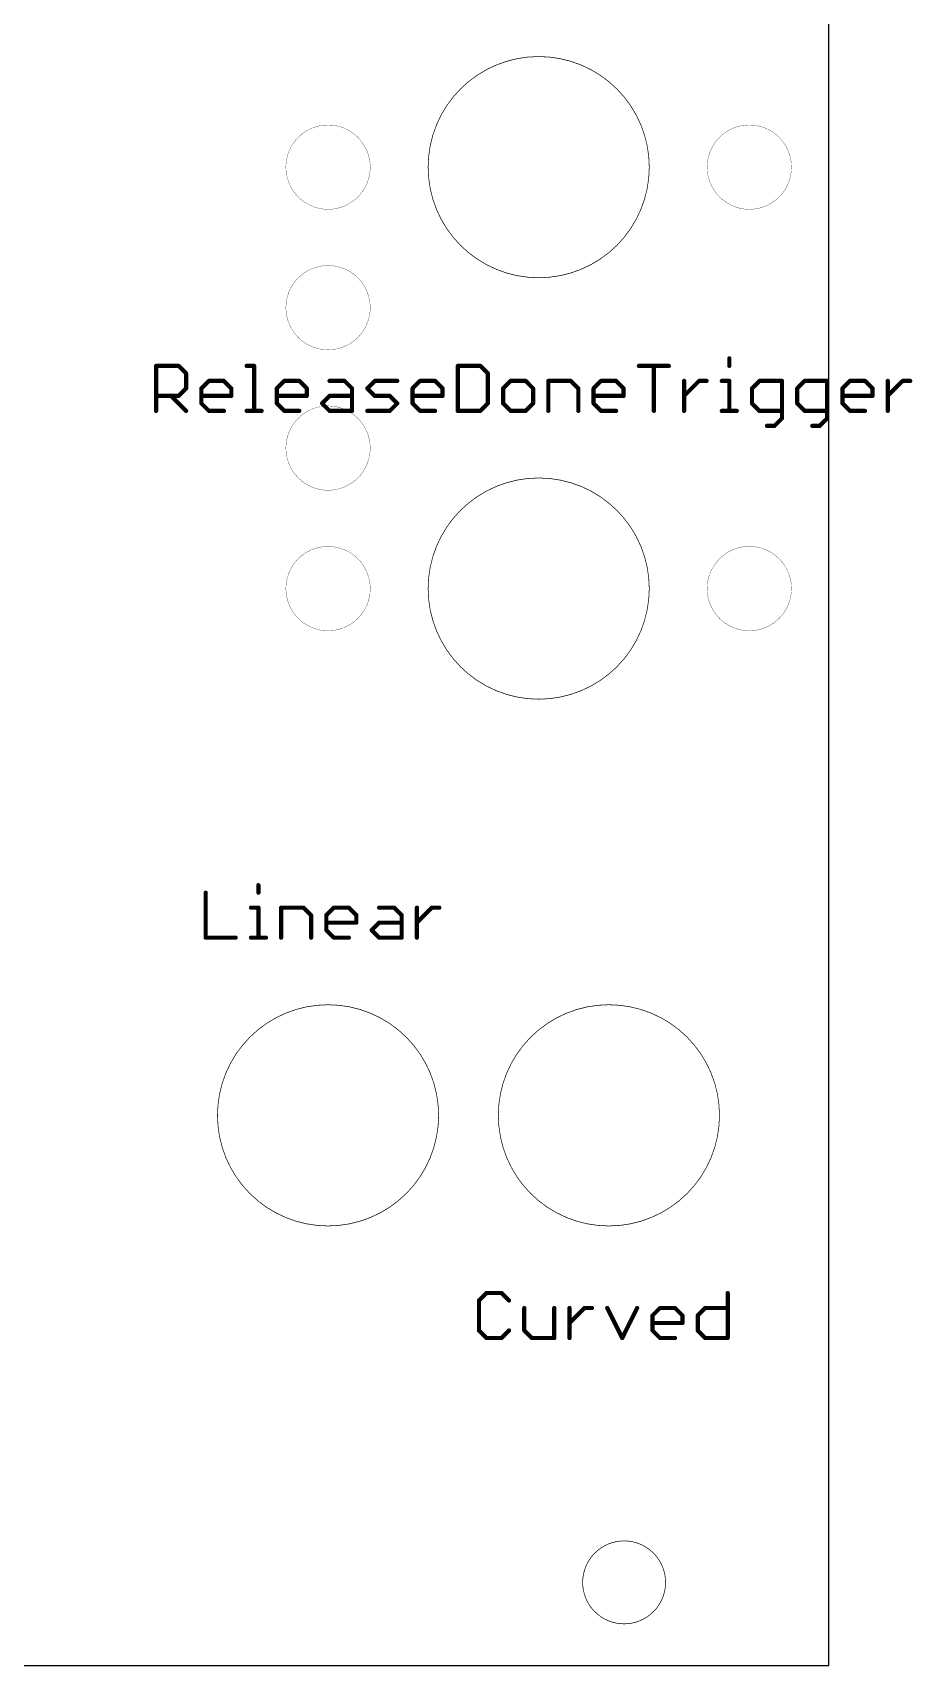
# Model space of a CAD drawing. Extents: x 1 to 64, y -11 to 118.
# Drawn here: x 32.5 to 64.3, y -11 to 48 of the extents above; entities that cross this region are included whole.
import ezdxf

# ---------------------------------------------------------------- set-up
doc = ezdxf.new("R2010")
doc.units = 0
doc.layers.add('255', color=2, linetype='CONTINUOUS')

msp = doc.modelspace()

# ---------------------------------------------------------------- linework, layer by layer
at = {"layer": '255'}
for p, q in [((61.29, -11), (61.29, 117.5)), ((0.67, -11), (61.29, -11))]:
    msp.add_line(p, q, dxfattribs=at)
for points, const_width in [([(50.8, 39.18, 1), (50.8, 47.18, 1), (50.8, 39.18)], 0.0254), ([(43.18, 41.655, 1), (43.18, 44.705, 1), (43.18, 41.655)], 0.01), ([(58.42, 41.655, 1), (58.42, 44.705, 1), (58.42, 41.655)], 0.01), ([(43.18, 36.575, 1), (43.18, 39.625, 1), (43.18, 36.575)], 0.01), ([(36.9984, 35.9932, 1), (36.9222, 35.9932)], 0.0762), ([(36.9603, 36.0313, 1), (36.9603, 35.9551)], 0.0762), ([(37.8008, 36.0201, 1), (37.7469, 35.9662)], 0.0762), ([(37.7738, 35.9551, 1), (37.7738, 36.0313)], 0.0762), ([(40.2347, 36.0313, 1), (40.2347, 35.9551)], 0.0762), ([(40.5439, 35.9932, 1), (40.4677, 35.9932)], 0.0762), ([(40.5058, 35.9551, 1), (40.5058, 36.0313)], 0.0762), ([(47.9128, 35.9932, 1), (47.8366, 35.9932)], 0.0762), ([(47.8747, 36.0313, 1), (47.8747, 35.9551)], 0.0762), ([(48.7152, 36.0201, 1), (48.6613, 35.9662)], 0.0762), ([(48.6882, 35.9551, 1), (48.6882, 36.0313)], 0.0762), ([(54.4233, 36.0313, 1), (54.4233, 35.9551)], 0.0762), ([(55.0038, 35.9932, 1), (54.9276, 35.9932)], 0.0762), ([(55.508, 35.9551, 1), (55.508, 36.0313)], 0.0762), ([(57.7341, 36.2644, 1), (57.6579, 36.2644)], 0.0762), ([(57.6579, 35.9932, 1), (57.7341, 35.9932)], 0.0762), ([(38.0831, 35.722, 1), (38.0069, 35.722)], 0.0762), ([(38.0181, 35.6951, 1), (38.0719, 35.749)], 0.0762), ([(38.8687, 35.489, 1), (38.8687, 35.4128)], 0.0762), ([(38.8956, 35.4239, 1), (38.8417, 35.4778)], 0.0762), ([(39.4379, 35.4778, 1), (39.3841, 35.4239)], 0.0762), ([(39.411, 35.4128, 1), (39.411, 35.489)], 0.0762), ([(41.5973, 35.489, 1), (41.5973, 35.4128)], 0.0762), ([(41.6242, 35.4239, 1), (41.5703, 35.4778)], 0.0762), ([(42.1665, 35.4778, 1), (42.1126, 35.4239)], 0.0762), ([(42.1396, 35.4128, 1), (42.1396, 35.489)], 0.0762), ([(43.2344, 35.489, 1), (43.2344, 35.4128)], 0.0762), ([(43.8037, 35.4778, 1), (43.7498, 35.4239)], 0.0762), ([(43.7767, 35.4128, 1), (43.7767, 35.489)], 0.0762), ([(44.8716, 35.489, 1), (44.8716, 35.4128)], 0.0762), ([(44.8985, 35.4239, 1), (44.8446, 35.4778)], 0.0762), ([(45.6851, 35.4128, 1), (45.6851, 35.489)], 0.0762), ([(46.5087, 35.489, 1), (46.5087, 35.4128)], 0.0762), ([(46.5357, 35.4239, 1), (46.4818, 35.4778)], 0.0762), ([(47.078, 35.4778, 1), (47.0241, 35.4239)], 0.0762), ([(47.0511, 35.4128, 1), (47.0511, 35.489)], 0.0762), ([(48.9975, 35.722, 1), (48.9213, 35.722)], 0.0762), ([(48.9324, 35.6951, 1), (48.9863, 35.749)], 0.0762), ([(49.783, 35.489, 1), (49.783, 35.4128)], 0.0762), ([(49.81, 35.4239, 1), (49.7561, 35.4778)], 0.0762), ([(50.3523, 35.4778, 1), (50.2984, 35.4239)], 0.0762), ([(50.3254, 35.4128, 1), (50.3254, 35.489)], 0.0762), ([(51.1871, 35.4509, 1), (51.1109, 35.4509)], 0.0762), ([(51.149, 35.489, 1), (51.149, 35.4128)], 0.0762), ([(51.9895, 35.4778, 1), (51.9356, 35.4239)], 0.0762), ([(51.9625, 35.4128, 1), (51.9625, 35.489)], 0.0762), ([(53.0574, 35.489, 1), (53.0574, 35.4128)], 0.0762), ([(53.0843, 35.4239, 1), (53.0304, 35.4778)], 0.0762), ([(53.6266, 35.4778, 1), (53.5727, 35.4239)], 0.0762), ([(53.5997, 35.4128, 1), (53.5997, 35.489)], 0.0762), ([(56.0986, 35.4509, 1), (56.0224, 35.4509)], 0.0762), ([(56.6028, 35.489, 1), (56.6028, 35.4128)], 0.0762), ([(56.6298, 35.4239, 1), (56.5759, 35.4778)], 0.0762), ([(56.874, 35.4128, 1), (56.874, 35.489)], 0.0762), ([(57.4248, 35.489, 1), (57.4248, 35.4128)], 0.0762), ([(57.7341, 35.4509, 1), (57.6579, 35.4509)], 0.0762), ([(57.696, 35.4128, 1), (57.696, 35.489)], 0.0762), ([(58.7874, 35.489, 1), (58.7874, 35.4128)], 0.0762), ([(58.8143, 35.4239, 1), (58.7605, 35.4778)], 0.0762), ([(59.639, 35.4509, 1), (59.5628, 35.4509)], 0.0762), ([(59.6009, 35.4128, 1), (59.6009, 35.489)], 0.0762), ([(60.4246, 35.489, 1), (60.4246, 35.4128)], 0.0762), ([(60.4515, 35.4239, 1), (60.3976, 35.4778)], 0.0762), ([(61.2762, 35.4509, 1), (61.2, 35.4509)], 0.0762), ([(61.2381, 35.4128, 1), (61.2381, 35.489)], 0.0762), ([(62.0617, 35.489, 1), (62.0617, 35.4128)], 0.0762), ([(62.0887, 35.4239, 1), (62.0348, 35.4778)], 0.0762), ([(62.631, 35.4778, 1), (62.5771, 35.4239)], 0.0762), ([(62.604, 35.4128, 1), (62.604, 35.489)], 0.0762), ([(63.4658, 35.4509, 1), (63.3896, 35.4509)], 0.0762), ([(63.97, 35.489, 1), (63.97, 35.4128)], 0.0762), ([(63.997, 35.4239, 1), (63.9431, 35.4778)], 0.0762), ([(64.2412, 35.4128, 1), (64.2412, 35.489)], 0.0762), ([(36.9603, 34.9466, 1), (36.9603, 34.8704)], 0.0762), ([(37.5296, 34.9355, 1), (37.4757, 34.8816)], 0.0762), ([(37.7469, 34.9355, 1), (37.8008, 34.8816)], 0.0762), ([(37.7738, 34.8704, 1), (37.7738, 34.9466)], 0.0762), ([(38.0069, 35.1797, 1), (38.0831, 35.1797)], 0.0762), ([(38.0719, 35.1528, 1), (38.0181, 35.2066)], 0.0762), ([(38.6356, 35.1797, 1), (38.5594, 35.1797)], 0.0762), ([(38.5975, 34.9466, 1), (38.5975, 34.8704)], 0.0762), ([(38.5706, 35.2066, 1), (38.6244, 35.1528)], 0.0762), ([(39.7203, 35.1797, 1), (39.6441, 35.1797)], 0.0762), ([(39.6441, 34.9085, 1), (39.7203, 34.9085)], 0.0762), ([(39.6552, 35.1528, 1), (39.7091, 35.2066)], 0.0762), ([(39.6822, 34.8704, 1), (39.6822, 34.9466)], 0.0762), ([(41.3642, 35.1797, 1), (41.288, 35.1797)], 0.0762), ([(41.3261, 34.9466, 1), (41.3261, 34.8704)], 0.0762), ([(41.2992, 35.2066, 1), (41.353, 35.1528)], 0.0762), ([(42.4489, 35.1797, 1), (42.3727, 35.1797)], 0.0762), ([(42.3727, 34.9085, 1), (42.4489, 34.9085)], 0.0762), ([(42.3838, 35.1528, 1), (42.4377, 35.2066)], 0.0762), ([(42.4108, 34.8704, 1), (42.4108, 34.9466)], 0.0762), ([(43.2344, 34.9466, 1), (43.2344, 34.8704)], 0.0762), ([(43.2614, 34.8816, 1), (43.2075, 34.9355)], 0.0762), ([(44.086, 35.1797, 1), (44.0098, 35.1797)], 0.0762), ([(44.021, 35.1528, 1), (44.0749, 35.2066)], 0.0762), ([(44.0479, 34.8704, 1), (44.0479, 34.9466)], 0.0762), ([(44.6274, 35.2066, 1), (44.5735, 35.1528)], 0.0762), ([(44.5735, 35.2066, 1), (44.6274, 35.1528)], 0.0762), ([(44.8716, 34.9466, 1), (44.8716, 34.8704)], 0.0762), ([(44.8446, 34.8816, 1), (44.8985, 34.9355)], 0.0762), ([(45.4408, 34.9355, 1), (45.387, 34.8816)], 0.0762), ([(45.4139, 34.8704, 1), (45.4139, 34.9466)], 0.0762), ([(46.2757, 35.1797, 1), (46.1995, 35.1797)], 0.0762), ([(46.2106, 35.2066, 1), (46.2645, 35.1528)], 0.0762), ([(46.2376, 34.9466, 1), (46.2376, 34.8704)], 0.0762), ([(47.3603, 35.1797, 1), (47.2841, 35.1797)], 0.0762), ([(47.2841, 34.9085, 1), (47.3603, 34.9085)], 0.0762), ([(47.2953, 35.1528, 1), (47.3492, 35.2066)], 0.0762), ([(47.3222, 34.8704, 1), (47.3222, 34.9466)], 0.0762), ([(49.55, 35.1797, 1), (49.4738, 35.1797)], 0.0762), ([(49.4849, 35.2066, 1), (49.5388, 35.1528)], 0.0762), ([(50.6346, 35.1797, 1), (50.5584, 35.1797)], 0.0762), ([(50.5696, 35.1528, 1), (50.6235, 35.2066)], 0.0762), ([(52.2718, 35.1797, 1), (52.1956, 35.1797)], 0.0762), ([(52.2068, 35.1528, 1), (52.2606, 35.2066)], 0.0762), ([(52.8243, 35.1797, 1), (52.7481, 35.1797)], 0.0762), ([(52.7592, 35.2066, 1), (52.8131, 35.1528)], 0.0762), ([(52.7862, 34.9466, 1), (52.7862, 34.8704)], 0.0762), ([(53.909, 35.1797, 1), (53.8328, 35.1797)], 0.0762), ([(53.8328, 34.9085, 1), (53.909, 34.9085)], 0.0762), ([(53.8439, 35.1528, 1), (53.8978, 35.2066)], 0.0762), ([(53.8709, 34.8704, 1), (53.8709, 34.9466)], 0.0762), ([(56.0336, 34.9355, 1), (56.0874, 34.8816)], 0.0762), ([(58.5543, 35.1797, 1), (58.4781, 35.1797)], 0.0762), ([(58.4893, 35.2066, 1), (58.5432, 35.1528)], 0.0762), ([(60.1915, 35.1797, 1), (60.1153, 35.1797)], 0.0762), ([(60.1265, 35.2066, 1), (60.1803, 35.1528)], 0.0762), ([(61.8287, 35.1797, 1), (61.7525, 35.1797)], 0.0762), ([(61.7636, 35.2066, 1), (61.8175, 35.1528)], 0.0762), ([(61.7906, 34.9466, 1), (61.7906, 34.8704)], 0.0762), ([(62.9133, 35.1797, 1), (62.8371, 35.1797)], 0.0762), ([(62.8371, 34.9085, 1), (62.9133, 34.9085)], 0.0762), ([(62.8483, 35.1528, 1), (62.9022, 35.2066)], 0.0762), ([(62.8752, 34.8704, 1), (62.8752, 34.9466)], 0.0762), ([(63.4008, 34.9355, 1), (63.4546, 34.8816)], 0.0762), ([(36.9222, 34.3662, 1), (36.9984, 34.3662)], 0.0762), ([(38.0181, 34.3393, 1), (38.0719, 34.3931)], 0.0762), ([(38.6244, 34.6643, 1), (38.5706, 34.6104)], 0.0762), ([(38.5594, 34.6374, 1), (38.6356, 34.6374)], 0.0762), ([(38.8687, 34.4043, 1), (38.8687, 34.3281)], 0.0762), ([(38.8417, 34.3393, 1), (38.8956, 34.3931)], 0.0762), ([(39.411, 34.3281, 1), (39.411, 34.4043)], 0.0762), ([(40.2347, 34.4043, 1), (40.2347, 34.3281)], 0.0762), ([(40.4677, 34.3662, 1), (40.5439, 34.3662)], 0.0762), ([(40.777, 34.3281, 1), (40.777, 34.4043)], 0.0762), ([(41.353, 34.6643, 1), (41.2992, 34.6104)], 0.0762), ([(41.288, 34.6374, 1), (41.3642, 34.6374)], 0.0762), ([(41.5973, 34.4043, 1), (41.5973, 34.3281)], 0.0762), ([(41.5703, 34.3393, 1), (41.6242, 34.3931)], 0.0762), ([(43.18, 31.495, 1), (43.18, 34.545, 1), (43.18, 31.495)], 0.01), ([(42.1396, 34.3281, 1), (42.1396, 34.4043)], 0.0762), ([(42.9902, 34.6643, 1), (42.9363, 34.6104)], 0.0762), ([(42.9363, 34.6643, 1), (42.9902, 34.6104)], 0.0762), ([(43.2344, 34.4043, 1), (43.2344, 34.3281)], 0.0762), ([(43.2075, 34.3393, 1), (43.2614, 34.3931)], 0.0762), ([(44.0098, 34.3662, 1), (44.086, 34.3662)], 0.0762), ([(44.0479, 34.3281, 1), (44.0479, 34.4043)], 0.0762), ([(44.6004, 34.4043, 1), (44.6004, 34.3281)], 0.0762), ([(45.387, 34.3931, 1), (45.4408, 34.3393)], 0.0762), ([(45.4139, 34.3281, 1), (45.4139, 34.4043)], 0.0762), ([(45.712, 34.6104, 1), (45.6581, 34.6643)], 0.0762), ([(45.6581, 34.6104, 1), (45.712, 34.6643)], 0.0762), ([(46.2645, 34.6643, 1), (46.2106, 34.6104)], 0.0762), ([(46.1995, 34.6374, 1), (46.2757, 34.6374)], 0.0762), ([(46.5087, 34.4043, 1), (46.5087, 34.3281)], 0.0762), ([(46.4818, 34.3393, 1), (46.5357, 34.3931)], 0.0762), ([(47.0511, 34.3281, 1), (47.0511, 34.4043)], 0.0762), ([(47.8747, 34.4043, 1), (47.8747, 34.3281)], 0.0762), ([(47.8366, 34.3662, 1), (47.9128, 34.3662)], 0.0762), ([(48.6613, 34.3931, 1), (48.7152, 34.3393)], 0.0762), ([(48.6882, 34.3281, 1), (48.6882, 34.4043)], 0.0762), ([(48.9213, 34.6374, 1), (48.9975, 34.6374)], 0.0762), ([(48.9863, 34.6104, 1), (48.9324, 34.6643)], 0.0762), ([(49.5388, 34.6643, 1), (49.4849, 34.6104)], 0.0762), ([(49.4738, 34.6374, 1), (49.55, 34.6374)], 0.0762), ([(49.783, 34.4043, 1), (49.783, 34.3281)], 0.0762), ([(49.7561, 34.3393, 1), (49.81, 34.3931)], 0.0762), ([(50.2984, 34.3931, 1), (50.3523, 34.3393)], 0.0762), ([(50.3254, 34.3281, 1), (50.3254, 34.4043)], 0.0762), ([(50.5584, 34.6374, 1), (50.6346, 34.6374)], 0.0762), ([(50.6235, 34.6104, 1), (50.5696, 34.6643)], 0.0762), ([(51.1109, 34.3662, 1), (51.1871, 34.3662)], 0.0762), ([(52.1956, 34.3662, 1), (52.2718, 34.3662)], 0.0762), ([(52.8131, 34.6643, 1), (52.7592, 34.6104)], 0.0762), ([(52.7481, 34.6374, 1), (52.8243, 34.6374)], 0.0762), ([(53.0574, 34.4043, 1), (53.0574, 34.3281)], 0.0762), ([(53.0304, 34.3393, 1), (53.0843, 34.3931)], 0.0762), ([(53.5997, 34.3281, 1), (53.5997, 34.4043)], 0.0762), ([(54.9276, 34.3662, 1), (55.0038, 34.3662)], 0.0762), ([(56.0224, 34.3662, 1), (56.0986, 34.3662)], 0.0762), ([(57.4248, 34.4043, 1), (57.4248, 34.3281)], 0.0762), ([(57.6579, 34.3662, 1), (57.7341, 34.3662)], 0.0762), ([(57.9671, 34.3281, 1), (57.9671, 34.4043)], 0.0762), ([(58.5432, 34.6643, 1), (58.4893, 34.6104)], 0.0762), ([(58.4781, 34.6374, 1), (58.5543, 34.6374)], 0.0762), ([(58.7874, 34.4043, 1), (58.7874, 34.3281)], 0.0762), ([(58.7605, 34.3393, 1), (58.8143, 34.3931)], 0.0762), ([(59.6009, 34.3281, 1), (59.6009, 34.4043)], 0.0762), ([(60.1803, 34.6643, 1), (60.1265, 34.6104)], 0.0762), ([(60.1153, 34.6374, 1), (60.1915, 34.6374)], 0.0762), ([(60.4246, 34.4043, 1), (60.4246, 34.3281)], 0.0762), ([(60.3976, 34.3393, 1), (60.4515, 34.3931)], 0.0762), ([(61.2381, 34.3281, 1), (61.2381, 34.4043)], 0.0762), ([(61.8175, 34.6643, 1), (61.7636, 34.6104)], 0.0762), ([(61.7525, 34.6374, 1), (61.8287, 34.6374)], 0.0762), ([(62.0617, 34.4043, 1), (62.0617, 34.3281)], 0.0762), ([(62.0348, 34.3393, 1), (62.0887, 34.3931)], 0.0762), ([(62.604, 34.3281, 1), (62.604, 34.4043)], 0.0762), ([(63.3896, 34.3662, 1), (63.4658, 34.3662)], 0.0762), ([(59.0586, 33.862, 1), (59.0586, 33.7858)], 0.0762), ([(59.3028, 33.8508, 1), (59.3567, 33.7969)], 0.0762), ([(59.3297, 33.7858, 1), (59.3297, 33.862)], 0.0762), ([(59.5628, 34.095, 1), (59.639, 34.095)], 0.0762), ([(59.6278, 34.0681, 1), (59.574, 34.122)], 0.0762), ([(60.6957, 33.862, 1), (60.6957, 33.7858)], 0.0762), ([(60.9399, 33.8508, 1), (60.9938, 33.7969)], 0.0762), ([(60.9669, 33.7858, 1), (60.9669, 33.862)], 0.0762), ([(61.2, 34.095, 1), (61.2762, 34.095)], 0.0762), ([(61.265, 34.0681, 1), (61.2111, 34.122)], 0.0762), ([(50.8, 23.94, 1), (50.8, 31.94, 1), (50.8, 23.94)], 0.0254), ([(43.18, 26.415, 1), (43.18, 29.465, 1), (43.18, 26.415)], 0.01), ([(58.42, 26.415, 1), (58.42, 29.465, 1), (58.42, 26.415)], 0.01), ([(40.7004, 17.2144, 1), (40.6242, 17.2144)], 0.0762), ([(38.7921, 16.9432, 1), (38.7159, 16.9432)], 0.0762), ([(40.6242, 16.9432, 1), (40.7004, 16.9432)], 0.0762), ([(40.3912, 16.439, 1), (40.3912, 16.3628)], 0.0762), ([(40.7004, 16.4009, 1), (40.6242, 16.4009)], 0.0762), ([(40.6623, 16.3628, 1), (40.6623, 16.439)], 0.0762), ([(41.5207, 16.4009, 1), (41.4445, 16.4009)], 0.0762), ([(41.4826, 16.439, 1), (41.4826, 16.3628)], 0.0762), ([(42.323, 16.4278, 1), (42.2692, 16.3739)], 0.0762), ([(42.2961, 16.3628, 1), (42.2961, 16.439)], 0.0762), ([(42.6054, 16.1297, 1), (42.5292, 16.1297)], 0.0762), ([(42.5403, 16.1028, 1), (42.5942, 16.1566)], 0.0762), ([(43.1579, 16.1297, 1), (43.0817, 16.1297)], 0.0762), ([(43.0928, 16.1566, 1), (43.1467, 16.1028)], 0.0762), ([(43.3909, 16.439, 1), (43.3909, 16.3628)], 0.0762), ([(43.4179, 16.3739, 1), (43.364, 16.4278)], 0.0762), ([(43.9602, 16.4278, 1), (43.9063, 16.3739)], 0.0762), ([(43.9333, 16.3628, 1), (43.9333, 16.439)], 0.0762), ([(44.2425, 16.1297, 1), (44.1663, 16.1297)], 0.0762), ([(44.1775, 16.1028, 1), (44.2314, 16.1566)], 0.0762), ([(45.0281, 16.439, 1), (45.0281, 16.3628)], 0.0762), ([(45.5974, 16.4278, 1), (45.5435, 16.3739)], 0.0762), ([(45.5704, 16.3628, 1), (45.5704, 16.439)], 0.0762), ([(45.8797, 16.1297, 1), (45.8035, 16.1297)], 0.0762), ([(45.8146, 16.1028, 1), (45.8685, 16.1566)], 0.0762), ([(46.4322, 16.4009, 1), (46.356, 16.4009)], 0.0762), ([(46.9364, 16.439, 1), (46.9364, 16.3628)], 0.0762), ([(46.9633, 16.3739, 1), (46.9095, 16.4278)], 0.0762), ([(47.2076, 16.3628, 1), (47.2076, 16.439)], 0.0762), ([(38.754, 15.3543, 1), (38.754, 15.2781)], 0.0762), ([(38.7159, 15.3162, 1), (38.7921, 15.3162)], 0.0762), ([(39.8387, 15.2781, 1), (39.8387, 15.3543)], 0.0762), ([(40.3912, 15.3543, 1), (40.3912, 15.2781)], 0.0762), ([(40.6242, 15.3162, 1), (40.7004, 15.3162)], 0.0762), ([(40.9335, 15.2781, 1), (40.9335, 15.3543)], 0.0762), ([(41.4445, 15.3162, 1), (41.5207, 15.3162)], 0.0762), ([(42.5292, 15.3162, 1), (42.6054, 15.3162)], 0.0762), ([(43.1467, 15.6143, 1), (43.0928, 15.5604)], 0.0762), ([(43.1198, 15.8966, 1), (43.1198, 15.8204)], 0.0762), ([(43.0817, 15.5874, 1), (43.1579, 15.5874)], 0.0762), ([(43.3909, 15.3543, 1), (43.3909, 15.2781)], 0.0762), ([(43.364, 15.2893, 1), (43.4179, 15.3431)], 0.0762), ([(43.9333, 15.2781, 1), (43.9333, 15.3543)], 0.0762), ([(44.1663, 15.8585, 1), (44.2425, 15.8585)], 0.0762), ([(44.2044, 15.8204, 1), (44.2044, 15.8966)], 0.0762), ([(44.7839, 15.6143, 1), (44.73, 15.5604)], 0.0762), ([(44.73, 15.6143, 1), (44.7839, 15.5604)], 0.0762), ([(45.0281, 15.8966, 1), (45.0281, 15.8204)], 0.0762), ([(45.0281, 15.3543, 1), (45.0281, 15.2781)], 0.0762), ([(45.055, 15.8316, 1), (45.0011, 15.8855)], 0.0762), ([(45.0011, 15.2893, 1), (45.055, 15.3431)], 0.0762), ([(45.8035, 15.3162, 1), (45.8797, 15.3162)], 0.0762), ([(45.8416, 15.8204, 1), (45.8416, 15.8966)], 0.0762), ([(45.8416, 15.2781, 1), (45.8416, 15.3543)], 0.0762), ([(46.3671, 15.8855, 1), (46.421, 15.8316)], 0.0762), ([(46.356, 15.3162, 1), (46.4322, 15.3162)], 0.0762), ([(43.18, 4.89, 1), (43.18, 12.89, 1), (43.18, 4.89)], 0.0254), ([(53.34, 4.89, 1), (53.34, 12.89, 1), (53.34, 4.89)], 0.0254), ([(48.9123, 2.5033, 1), (48.9123, 2.4271)], 0.0762), ([(48.9393, 2.4382, 1), (48.8854, 2.4921)], 0.0762), ([(49.4816, 2.4921, 1), (49.4277, 2.4382)], 0.0762), ([(49.4546, 2.4271, 1), (49.4546, 2.5033)], 0.0762), ([(57.6768, 2.4652, 1), (57.6006, 2.4652)], 0.0762), ([(48.6142, 2.221, 1), (48.6681, 2.1671)], 0.0762), ([(48.6793, 2.194, 1), (48.6031, 2.194)], 0.0762), ([(49.6989, 2.1671, 1), (49.7528, 2.221)], 0.0762), ([(50.3164, 1.9229, 1), (50.2402, 1.9229)], 0.0762), ([(51.4011, 1.9229, 1), (51.3249, 1.9229)], 0.0762), ([(51.9536, 1.9229, 1), (51.8774, 1.9229)], 0.0762), ([(52.4578, 1.961, 1), (52.4578, 1.8848)], 0.0762), ([(52.4847, 1.8959, 1), (52.4309, 1.9498)], 0.0762), ([(52.729, 1.8848, 1), (52.729, 1.961)], 0.0762), ([(53.3138, 1.9399, 1), (53.2457, 1.9058)], 0.0762), ([(54.3985, 1.9058, 1), (54.3303, 1.9399)], 0.0762), ([(55.1881, 1.961, 1), (55.1881, 1.8848)], 0.0762), ([(55.215, 1.8959, 1), (55.1611, 1.9498)], 0.0762), ([(55.7574, 1.9498, 1), (55.7035, 1.8959)], 0.0762), ([(55.7304, 1.8848, 1), (55.7304, 1.961)], 0.0762), ([(56.8252, 1.961, 1), (56.8252, 1.8848)], 0.0762), ([(56.8522, 1.8959, 1), (56.7983, 1.9498)], 0.0762), ([(57.6387, 1.8848, 1), (57.6387, 1.961)], 0.0762), ([(48.6681, 1.1363, 1), (48.6142, 1.0824)], 0.0762), ([(49.7528, 1.0824, 1), (49.6989, 1.1363)], 0.0762), ([(50.3053, 1.1363, 1), (50.2514, 1.0824)], 0.0762), ([(51.8885, 1.4075, 1), (51.9424, 1.3536)], 0.0762), ([(54.955, 1.6517, 1), (54.8788, 1.6517)], 0.0762), ([(54.9169, 1.4186, 1), (54.9169, 1.3424)], 0.0762), ([(54.9439, 1.1363, 1), (54.89, 1.0824)], 0.0762), ([(54.89, 1.6786, 1), (54.9439, 1.6248)], 0.0762), ([(56.0397, 1.6517, 1), (55.9635, 1.6517)], 0.0762), ([(55.9635, 1.3805, 1), (56.0397, 1.3805)], 0.0762), ([(55.9746, 1.6248, 1), (56.0285, 1.6786)], 0.0762), ([(56.0016, 1.3424, 1), (56.0016, 1.4186)], 0.0762), ([(56.581, 1.1363, 1), (56.5271, 1.0824)], 0.0762), ([(56.5922, 1.6517, 1), (56.516, 1.6517)], 0.0762), ([(56.5271, 1.6786, 1), (56.581, 1.6248)], 0.0762), ([(48.6031, 1.1094, 1), (48.6793, 1.1094)], 0.0762), ([(48.9123, 0.8763, 1), (48.9123, 0.8001)], 0.0762), ([(48.8854, 0.8113, 1), (48.9393, 0.8651)], 0.0762), ([(49.4277, 0.8651, 1), (49.4816, 0.8113)], 0.0762), ([(49.4546, 0.8001, 1), (49.4546, 0.8763)], 0.0762), ([(50.2402, 1.1094, 1), (50.3164, 1.1094)], 0.0762), ([(50.5495, 0.8763, 1), (50.5495, 0.8001)], 0.0762), ([(50.5225, 0.8113, 1), (50.5764, 0.8651)], 0.0762), ([(51.3249, 0.8382, 1), (51.4011, 0.8382)], 0.0762), ([(51.363, 0.8001, 1), (51.363, 0.8763)], 0.0762), ([(51.8774, 0.8382, 1), (51.9536, 0.8382)], 0.0762), ([(53.788, 0.8552, 1), (53.8562, 0.8212)], 0.0762), ([(53.788, 0.8212, 1), (53.8562, 0.8552)], 0.0762), ([(54.8788, 1.1094, 1), (54.955, 1.1094)], 0.0762), ([(55.1881, 0.8763, 1), (55.1881, 0.8001)], 0.0762), ([(55.1611, 0.8113, 1), (55.215, 0.8651)], 0.0762), ([(55.7304, 0.8001, 1), (55.7304, 0.8763)], 0.0762), ([(56.516, 1.1094, 1), (56.5922, 1.1094)], 0.0762), ([(56.8252, 0.8763, 1), (56.8252, 0.8001)], 0.0762), ([(56.7983, 0.8113, 1), (56.8522, 0.8651)], 0.0762), ([(57.6006, 0.8382, 1), (57.6768, 0.8382)], 0.0762), ([(57.6387, 0.8001, 1), (57.6387, 0.8763)], 0.0762), ([(53.89, -9.5, 1), (53.89, -6.5, 1), (53.89, -9.5)], 0.0254)]:
    msp.add_lwpolyline(points, format="xyb", dxfattribs=dict(at, const_width=const_width))
at = {"layer": '255', "const_width": 0.1524}
for points in [[(36.9603, 34.3662), (36.9603, 35.9932)], [(36.9603, 35.9932), (37.7738, 35.9932)], [(37.7738, 35.9932), (38.045, 35.722)], [(40.2347, 35.9932), (40.5058, 35.9932)], [(40.5058, 35.9932), (40.5058, 34.3662)], [(47.8747, 35.9932), (47.8747, 34.3662)], [(48.6882, 35.9932), (47.8747, 35.9932)], [(48.9594, 35.722), (48.6882, 35.9932)], [(54.4233, 35.9932), (55.508, 35.9932)], [(54.9657, 34.3662), (54.9657, 35.9932)], [(57.696, 36.2644), (57.696, 35.9932)], [(38.045, 35.722), (38.045, 35.1797)], [(38.5975, 35.1797), (38.8687, 35.4509)], [(38.8687, 35.4509), (39.411, 35.4509)], [(39.411, 35.4509), (39.6822, 35.1797)], [(41.3261, 35.1797), (41.5973, 35.4509)], [(41.5973, 35.4509), (42.1396, 35.4509)], [(42.1396, 35.4509), (42.4108, 35.1797)], [(43.2344, 35.4509), (43.7767, 35.4509)], [(43.7767, 35.4509), (44.0479, 35.1797)], [(44.6004, 35.1797), (44.8716, 35.4509)], [(44.8716, 35.4509), (45.6851, 35.4509)], [(46.2376, 35.1797), (46.5087, 35.4509)], [(46.5087, 35.4509), (47.0511, 35.4509)], [(47.0511, 35.4509), (47.3222, 35.1797)], [(48.9594, 34.6374), (48.9594, 35.722)], [(49.783, 35.4509), (49.5119, 35.1797)], [(50.3254, 35.4509), (49.783, 35.4509)], [(50.5965, 35.1797), (50.3254, 35.4509)], [(51.149, 34.3662), (51.149, 35.4509)], [(51.149, 35.4509), (51.9625, 35.4509)], [(51.9625, 35.4509), (52.2337, 35.1797)], [(52.7862, 35.1797), (53.0574, 35.4509)], [(53.0574, 35.4509), (53.5997, 35.4509)], [(53.5997, 35.4509), (53.8709, 35.1797)], [(56.0605, 34.3662), (56.0605, 35.4509)], [(56.0605, 34.9085), (56.6028, 35.4509)], [(56.6028, 35.4509), (56.874, 35.4509)], [(57.4248, 35.4509), (57.696, 35.4509)], [(57.696, 35.4509), (57.696, 34.3662)], [(58.7874, 35.4509), (58.5162, 35.1797)], [(59.6009, 35.4509), (58.7874, 35.4509)], [(59.6009, 34.095), (59.6009, 35.4509)], [(60.4246, 35.4509), (60.1534, 35.1797)], [(61.2381, 35.4509), (60.4246, 35.4509)], [(61.2381, 34.095), (61.2381, 35.4509)], [(61.7906, 35.1797), (62.0617, 35.4509)], [(62.0617, 35.4509), (62.604, 35.4509)], [(62.604, 35.4509), (62.8752, 35.1797)], [(63.4277, 34.3662), (63.4277, 35.4509)], [(63.4277, 34.9085), (63.97, 35.4509)], [(63.97, 35.4509), (64.2412, 35.4509)], [(37.7738, 34.9085), (36.9603, 34.9085)], [(37.5027, 34.9085), (38.045, 34.3662)], [(38.045, 35.1797), (37.7738, 34.9085)], [(38.5975, 34.6374), (38.5975, 35.1797)], [(39.6822, 34.9085), (38.5975, 34.9085)], [(39.6822, 35.1797), (39.6822, 34.9085)], [(41.3261, 34.6374), (41.3261, 35.1797)], [(42.4108, 34.9085), (41.3261, 34.9085)], [(42.4108, 35.1797), (42.4108, 34.9085)], [(42.9633, 34.6374), (43.2344, 34.9085)], [(43.2344, 34.9085), (44.0479, 34.9085)], [(44.0479, 35.1797), (44.0479, 34.3662)], [(44.8716, 34.9085), (44.6004, 35.1797)], [(45.4139, 34.9085), (44.8716, 34.9085)], [(45.6851, 34.6374), (45.4139, 34.9085)], [(46.2376, 34.6374), (46.2376, 35.1797)], [(47.3222, 34.9085), (46.2376, 34.9085)], [(47.3222, 35.1797), (47.3222, 34.9085)], [(49.5119, 35.1797), (49.5119, 34.6374)], [(50.5965, 34.6374), (50.5965, 35.1797)], [(52.2337, 35.1797), (52.2337, 34.3662)], [(52.7862, 34.6374), (52.7862, 35.1797)], [(53.8709, 34.9085), (52.7862, 34.9085)], [(53.8709, 35.1797), (53.8709, 34.9085)], [(58.5162, 35.1797), (58.5162, 34.6374)], [(60.1534, 35.1797), (60.1534, 34.6374)], [(61.7906, 34.6374), (61.7906, 35.1797)], [(62.8752, 34.9085), (61.7906, 34.9085)], [(62.8752, 35.1797), (62.8752, 34.9085)], [(38.8687, 34.3662), (38.5975, 34.6374)], [(39.411, 34.3662), (38.8687, 34.3662)], [(40.2347, 34.3662), (40.777, 34.3662)], [(41.5973, 34.3662), (41.3261, 34.6374)], [(42.1396, 34.3662), (41.5973, 34.3662)], [(43.2344, 34.3662), (42.9633, 34.6374)], [(44.0479, 34.3662), (43.2344, 34.3662)], [(44.6004, 34.3662), (45.4139, 34.3662)], [(45.4139, 34.3662), (45.6851, 34.6374)], [(46.5087, 34.3662), (46.2376, 34.6374)], [(47.0511, 34.3662), (46.5087, 34.3662)], [(47.8747, 34.3662), (48.6882, 34.3662)], [(48.6882, 34.3662), (48.9594, 34.6374)], [(49.5119, 34.6374), (49.783, 34.3662)], [(49.783, 34.3662), (50.3254, 34.3662)], [(50.3254, 34.3662), (50.5965, 34.6374)], [(53.0574, 34.3662), (52.7862, 34.6374)], [(53.5997, 34.3662), (53.0574, 34.3662)], [(57.4248, 34.3662), (57.9671, 34.3662)], [(58.5162, 34.6374), (58.7874, 34.3662)], [(58.7874, 34.3662), (59.6009, 34.3662)], [(60.1534, 34.6374), (60.4246, 34.3662)], [(60.4246, 34.3662), (61.2381, 34.3662)], [(62.0617, 34.3662), (61.7906, 34.6374)], [(62.604, 34.3662), (62.0617, 34.3662)], [(59.0586, 33.8239), (59.3297, 33.8239)], [(59.3297, 33.8239), (59.6009, 34.095)], [(60.6957, 33.8239), (60.9669, 33.8239)], [(60.9669, 33.8239), (61.2381, 34.095)], [(40.6623, 17.2144), (40.6623, 16.9432)], [(38.754, 16.9432), (38.754, 15.3162)], [(40.3912, 16.4009), (40.6623, 16.4009)], [(40.6623, 16.4009), (40.6623, 15.3162)], [(41.4826, 15.3162), (41.4826, 16.4009)], [(41.4826, 16.4009), (42.2961, 16.4009)], [(42.2961, 16.4009), (42.5673, 16.1297)], [(42.5673, 16.1297), (42.5673, 15.3162)], [(43.1198, 16.1297), (43.3909, 16.4009)], [(43.1198, 15.5874), (43.1198, 16.1297)], [(43.3909, 16.4009), (43.9333, 16.4009)], [(43.9333, 16.4009), (44.2044, 16.1297)], [(44.2044, 16.1297), (44.2044, 15.8585)], [(45.0281, 16.4009), (45.5704, 16.4009)], [(45.5704, 16.4009), (45.8416, 16.1297)], [(45.8416, 16.1297), (45.8416, 15.3162)], [(46.3941, 15.3162), (46.3941, 16.4009)], [(46.3941, 15.8585), (46.9364, 16.4009)], [(46.9364, 16.4009), (47.2076, 16.4009)], [(38.754, 15.3162), (39.8387, 15.3162)], [(40.3912, 15.3162), (40.9335, 15.3162)], [(44.2044, 15.8585), (43.1198, 15.8585)], [(43.3909, 15.3162), (43.1198, 15.5874)], [(43.9333, 15.3162), (43.3909, 15.3162)], [(44.7569, 15.5874), (45.0281, 15.8585)], [(45.0281, 15.3162), (44.7569, 15.5874)], [(45.0281, 15.8585), (45.8416, 15.8585)], [(45.8416, 15.3162), (45.0281, 15.3162)], [(48.9123, 2.4652), (48.6412, 2.194)], [(49.4546, 2.4652), (48.9123, 2.4652)], [(49.7258, 2.194), (49.4546, 2.4652)], [(57.6387, 2.4652), (57.6387, 0.8382)], [(48.6412, 2.194), (48.6412, 1.1094)], [(50.2783, 1.9229), (50.2783, 1.1094)], [(51.363, 0.8382), (51.363, 1.9229)], [(51.9155, 0.8382), (51.9155, 1.9229)], [(51.9155, 1.3805), (52.4578, 1.9229)], [(52.4578, 1.9229), (52.729, 1.9229)], [(53.2798, 1.9229), (53.8221, 0.8382)], [(53.8221, 0.8382), (54.3644, 1.9229)], [(54.9169, 1.6517), (55.1881, 1.9229)], [(55.1881, 1.9229), (55.7304, 1.9229)], [(55.7304, 1.9229), (56.0016, 1.6517)], [(56.5541, 1.6517), (56.8252, 1.9229)], [(56.8252, 1.9229), (57.6387, 1.9229)], [(48.6412, 1.1094), (48.9123, 0.8382)], [(49.4546, 0.8382), (49.7258, 1.1094)], [(50.2783, 1.1094), (50.5495, 0.8382)], [(54.9169, 1.1094), (54.9169, 1.6517)], [(56.0016, 1.3805), (54.9169, 1.3805)], [(55.1881, 0.8382), (54.9169, 1.1094)], [(56.0016, 1.6517), (56.0016, 1.3805)], [(56.5541, 1.1094), (56.5541, 1.6517)], [(56.8252, 0.8382), (56.5541, 1.1094)], [(48.9123, 0.8382), (49.4546, 0.8382)], [(50.5495, 0.8382), (51.363, 0.8382)], [(55.7304, 0.8382), (55.1881, 0.8382)], [(57.6387, 0.8382), (56.8252, 0.8382)]]:
    msp.add_lwpolyline(points, dxfattribs=at)

doc.saveas('drawing.dxf')
